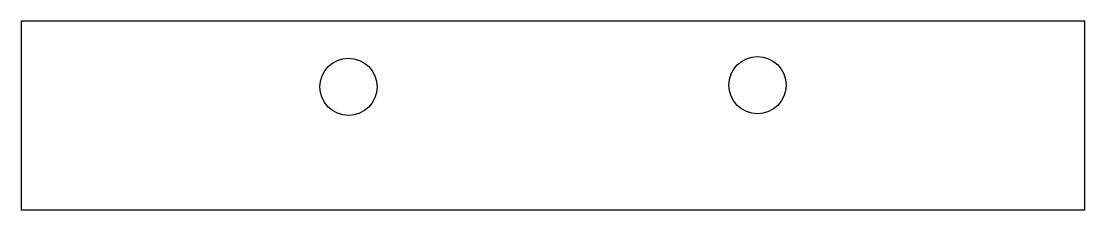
# Model space of a CAD drawing. Extents: x 0 to 130, y 0 to 23.
import ezdxf

# ---------------------------------------------------------------- set-up
doc = ezdxf.new("R2010")
doc.units = 0
doc.header["$MEASUREMENT"] = 0
doc.layers.get('0').update_dxf_attribs({"linetype": 'CONTINUOUS'})

# ---------------------------------------------------------------- blocks, each defined once
blk = doc.blocks.new('SKETCH')
at = {"color": 7}
blk.add_lwpolyline([(0, 0), (130, 0), (130, 23), (0, 23)], close=True, dxfattribs=at)
for centre in [(40, 15), (90, 15.207767)]:
    blk.add_circle(centre, 3.5, dxfattribs=at)

msp = doc.modelspace()

# ---------------------------------------------------------------- block references
at = {"color": 7}
msp.add_blockref('SKETCH', (0, 0), dxfattribs=at)

doc.saveas('drawing.dxf')
